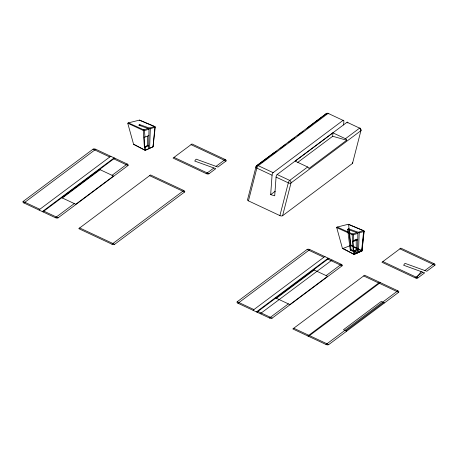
<?xml version="1.0" encoding="UTF-8"?>
<svg xmlns="http://www.w3.org/2000/svg" width="458" height="458" viewBox="0 0 458 458"><rect width="100%" height="100%" fill="white"/><g stroke="black" fill="none" stroke-linecap="round" stroke-linejoin="round"><path stroke-width="0.69" d="M148.667 148.741L148.987 129.196L144.27 130.656A1.437 0.698 14.4 0 1 143.337 130.484L127.816 123.225A1.838 0.893 14.4 0 1 128.16 122.927L139.564 120.099L154.667 126.477L149.377 128.051L139.747 124.633L138.711 125.148L148.037 128.475L143.657 129.877A2.439 1.179 14.4 0 0 143.257 130.175L144.579 149.995A0.801 0.389 14.4 0 0 145.621 150.115L148.632 148.787L145.621 150.115L145.472 147.161L148.701 145.77L147.402 145.255L144.78 147.178L144.133 137.045A1.099 0.532 14.4 0 0 144.974 137.051L148.867 135.62M360.2 128.698A2.038 0.647 -64.9 0 0 359.61 128.126L347.044 122.24L277.136 174.527A2.044 0.813 -74.3 0 0 276.065 177.097L274.714 195.789L270.667 194.644L272.063 175.231A2.044 0.813 -74.3 0 1 273.145 172.649L343.053 120.368A2.044 0.813 -74.3 0 1 343.855 121.536L343.615 125M297.752 162.39L332.68 136.266L332.926 132.86L345.441 138.722A2.038 1.66 53.2 0 1 346.712 140.222L308.921 168.487A2.038 1.66 53.2 0 0 307.65 166.987L295.135 161.124L332.926 132.86M153.035 146.778L155.239 127.078L150.316 128.761L149.611 148.318L153.035 146.778L154.919 126.9A1.494 0.727 14.4 0 0 154.283 126.482L139.266 120.116M358.454 252.541L362.02 250.852L364.116 231.256A1.013 0.492 14.4 0 0 363.726 230.746M357.355 252.982A0.658 0.321 14.4 0 1 356.919 252.822L353.902 254.167A1.288 0.624 14.4 0 1 353.65 254.247L342.447 248.431L336.676 227.449A1.838 0.893 14.4 0 1 337.036 227.111L348.143 224.3L363.629 230.723L348.561 224.317L350.908 245.282A1.74 0.847 14.4 0 1 350.559 245.522L342.945 248.459A1.156 0.561 14.4 0 1 342.739 248.517L342.51 248.499M362.02 250.852L362.026 250.829A0.63 0.303 14.4 0 0 361.705 250.497L350.942 245.19M360.692 129.494A2.038 0.985 14.4 0 1 360.915 130.667L352.505 163.426L282.597 215.712A2.038 0.985 14.4 0 1 279.901 215.604L248.448 200.867L256.858 168.109A2.038 0.647 -64.9 0 1 258.249 165.676L328.157 113.389L343.053 120.368M279.901 215.604L288.317 182.845A2.038 0.647 -64.9 0 1 289.702 180.412L307.65 166.987M282.597 215.712L291.007 182.954L360.915 130.667A2.038 1.66 53.2 0 0 359.61 128.126L345.441 138.722M364.104 231.296L363.795 231.078A1.494 0.727 14.4 0 0 363.16 230.666L358.253 232.229L348.624 228.811L347.588 229.332L350.296 250.171L356.868 252.839M416.242 278.155L421.131 271.611M43.258 211.585L114.334 158.422A3.727 1.803 14.4 0 1 114.683 158.279L114.941 158.268M110.945 156.396L110.727 156.401A3.727 1.803 14.4 0 0 110.344 156.55L39.308 209.661A3.509 1.7 14.4 0 0 39.096 209.964L39.148 210.096M329.01 258.564L328.792 258.57A3.727 1.803 14.4 0 0 328.415 258.718L257.362 311.846A3.509 1.7 14.4 0 0 257.161 312.133L257.213 312.259M325.02 256.692L324.768 256.703A3.727 1.803 14.4 0 0 324.419 256.846L253.354 309.992A3.509 1.7 14.4 0 0 253.171 310.261L253.222 310.392M308.772 126.786L326.491 113.487M23.14 201.446L93.048 149.159A2.038 0.985 14.4 0 1 95.739 149.268L127.192 164.01A2.038 0.985 14.4 0 1 128 165.533L58.092 217.819A2.038 0.985 14.4 0 1 55.395 217.705L23.942 202.968A2.038 0.985 14.4 0 1 23.14 201.446L39.783 209.243M23.942 202.968L95.739 149.268M42.348 211.596L114.151 157.895M62.34 197.976L100.125 169.712M55.395 217.705L74.293 203.575M112.078 175.311L127.192 164.01M111.947 244.2L183.744 190.505A2.038 0.985 14.4 0 1 184.551 192.028L114.643 244.314A2.038 0.985 14.4 0 1 111.947 244.2L78.747 228.645L150.545 174.945L183.744 190.505M206.289 173.645A2.038 0.985 14.4 0 0 208.98 173.754L215.77 168.676L194.719 161.039L196.127 159.155L217.928 167.061L225.983 161.039A2.038 0.985 14.4 0 0 225.181 159.51L191.976 143.955L173.084 158.084L206.289 173.645L213.857 167.983M216.016 166.369L225.181 159.51M256.343 166.002L326.789 113.315M258.346 164.869L256.056 166.58L247.646 199.339A2.038 0.985 14.4 0 0 248.448 200.867M261.787 162.292L267.518 158.01M270.953 155.439L276.684 151.151M280.124 148.581L285.282 144.722M288.717 142.152L294.448 137.864M297.889 135.293L303.041 131.435M307.055 128.435L312.213 124.582M316.226 121.582L320.806 118.153M270.667 194.644L275.224 191.238M237.21 301.742L307.118 249.455A2.038 0.985 14.4 0 1 309.814 249.564L341.267 264.306A2.038 0.985 14.4 0 1 342.069 265.829L272.161 318.115A2.038 0.985 14.4 0 1 269.47 318.001L238.011 303.265A2.038 0.985 14.4 0 1 237.21 301.742L253.858 309.539M238.011 303.265L309.814 249.564M256.423 311.892L328.22 258.192M276.409 298.272L314.199 270.008M260.293 313.707L332.096 260.007M269.47 318.001L288.363 303.872M326.153 275.607L341.267 264.306M307.862 335.989L379.659 282.288M308.543 336.309L380.346 282.609M326.022 344.496L397.819 290.796A2.038 0.985 14.4 0 1 398.62 292.324L328.712 344.611A2.038 0.985 14.4 0 1 326.022 344.496L292.817 328.941L364.614 275.241L397.819 290.796M415.166 277.823A2.038 0.985 14.4 0 0 417.856 277.937L424.652 272.859L403.595 265.222L405.004 263.339L426.804 271.245L434.86 265.216A2.038 0.985 14.4 0 0 434.058 263.694L400.853 248.139L381.961 262.268L415.166 277.823L422.734 272.161M424.892 270.546L434.058 263.694M345.847 330.802L383.632 302.538M256.583 165.773L274.359 152.531M353.656 251.356L356.278 249.433L356.181 239.213L357.744 239.797L353.845 241.229A1.099 0.532 14.4 0 1 353.009 241.217L353.656 251.356A0.859 0.418 14.4 0 0 354.355 251.345L357.578 249.954L356.278 249.433M350.296 250.171L351.011 249.667L357.812 252.421L361.299 250.858A2.324 1.128 14.4 0 0 361.66 250.6L363.669 230.866A0.733 0.355 14.4 0 1 364.156 231.244M353.009 241.229L356.181 239.213M149.577 148.363L153.001 146.823M357.509 252.971L354.16 254.282A1.368 0.664 14.4 0 1 353.902 254.167L342.945 248.459M347.588 229.332L356.914 232.658L352.534 234.061A2.439 1.179 14.4 0 0 352.133 234.359L353.456 254.173A0.801 0.389 14.4 0 0 354.498 254.299L357.543 252.925L357.864 233.374L353.147 234.834A1.437 0.698 14.4 0 1 352.213 234.668L336.67 227.609M361.872 251.007L361.637 250.99A1.019 0.492 14.4 0 1 361.305 250.858L350.559 245.528M363.16 230.666L363.526 230.649M348.143 224.3L348.561 224.317M332.68 136.266L346.712 140.222M128.332 122.864L143.846 129.872A1.878 0.91 14.4 0 1 144.442 130.278L144.968 137.045M337.208 227.048L352.723 234.055A1.878 0.91 14.4 0 1 353.318 234.462L353.845 241.229M273.145 172.655L258.249 165.676A2.038 1.66 53.2 0 0 256.056 166.58A2.038 0.985 14.4 0 0 256.858 168.109L272.063 175.231M277.136 174.527L289.702 180.412A2.038 1.66 53.2 0 1 291.007 182.954A2.038 0.985 14.4 0 1 288.317 182.845L276.06 177.103M191.032 144.659L225.983 161.039M399.908 248.843L434.86 265.216M174.029 157.38L208.98 173.754M382.905 261.564L417.856 277.937M93.048 149.159L109.691 156.957M113.687 158.829L128 165.533M149.6 175.654L184.551 192.028M307.118 249.455L323.766 257.253M327.756 259.125L342.069 265.829M363.669 275.951L398.62 292.324M313.638 269.745L327.63 276.3L289.845 304.564L275.848 298.009M384.451 302.921L381.262 301.427L343.477 329.691L346.66 331.186M43.779 211.115L58.092 217.819M79.692 227.941L114.643 244.314M257.848 311.411L272.161 318.115M293.761 328.237L328.712 344.611M144.579 149.995L133.57 144.247L127.793 123.425M133.627 144.31L144.619 150.047M43.126 211.957L43.098 211.836A3.509 1.7 14.4 0 1 43.264 211.585M348.624 228.811L351.011 249.667M139.747 124.633L139.856 125.555M354.349 251.345L354.498 254.293M147.316 136.186L147.402 145.255M352.397 162.355A2.038 0.985 14.4 0 1 352.505 163.426M326.319 114.122A2.038 0.985 14.4 0 0 325.964 114.294A2.038 1.66 53.2 0 1 328.157 113.389A2.038 0.647 -64.9 0 1 328.752 113.819M347.05 122.234A2.044 0.813 -74.3 0 1 347.857 122.973M145.478 147.167A0.859 0.418 14.4 0 1 144.78 147.173M149.417 148.375A0.601 0.292 14.4 0 1 148.999 148.215M149.365 128.103A1.174 0.573 14.4 0 1 150.316 128.681M148.02 128.532A1.197 0.578 14.4 0 1 148.982 129.116M154.85 126.568A1.013 0.492 14.4 0 1 155.239 127.038M145.507 150.184A0.761 0.366 14.4 0 1 145.3 150.213M358.293 252.558A0.601 0.292 14.4 0 1 357.875 252.398M358.242 232.286A1.174 0.573 14.4 0 1 359.192 232.864M356.897 232.71A1.197 0.578 14.4 0 1 357.858 233.294M363.961 231.359L361.912 250.961L358.488 252.501L359.192 232.945L363.961 231.393M99.563 169.449L61.773 197.713L75.77 204.268L113.561 176.004L99.563 169.449"/></g></svg>
